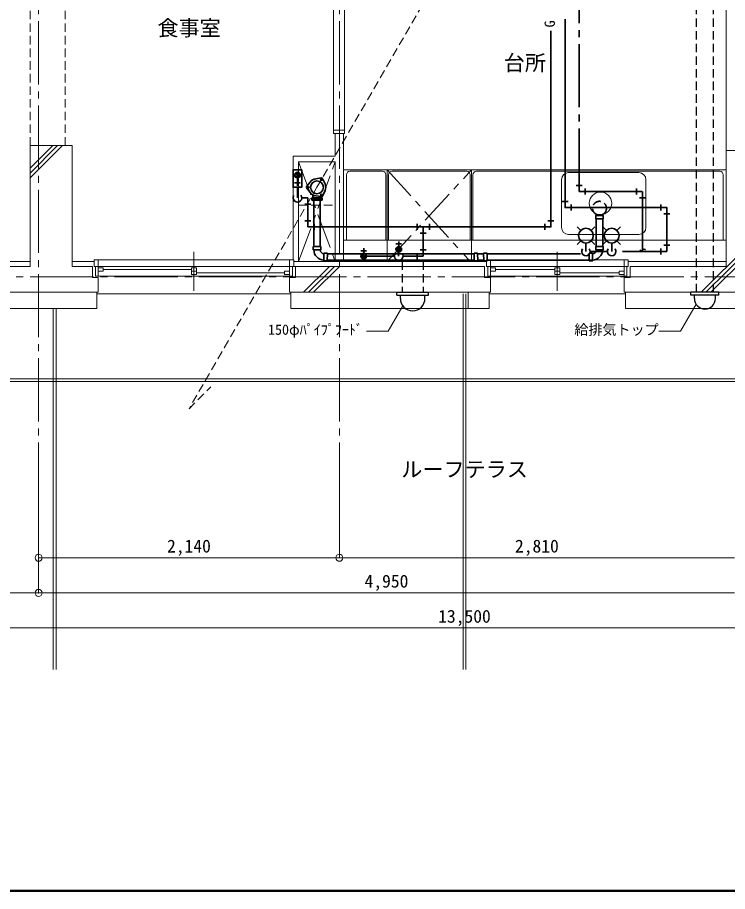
# Model space of a CAD drawing. Units: millimetres at full size, sheet at 1:50. Extents: x -9674 to 9699, y -6794 to 6791.
# Drawn here: x -3182 to 1868, y -6794 to -571 of the extents above; entities that cross this region are included whole.
import ezdxf
from ezdxf.enums import TextEntityAlignment as Align

# ---------------------------------------------------------------- set-up
doc = ezdxf.new("R2010")
doc.units = ezdxf.units.MM
doc.header["$LTSCALE"] = 50
doc.header["$PDMODE"] = 32
doc.header["$PDSIZE"] = 50
for name, pattern in [('CHAIN1', [8, 5, -1, 1, -1]), ('CHAIN2', [12, 9, -1, 1, -1]), ('DASHED1', [1.8, 1.2, -0.6])]:
    doc.linetypes.add(name, pattern=pattern)
for name, color, linetype, lineweight in [('0-0_図面枠', 7, 'Continuous', 9), ('1-0_芯', 134, 'CHAIN2', 9), ('1-1_躯体', 134, 'Continuous', 9), ('1-2_間仕切', 134, 'Continuous', 9), ('1-3_建具', 134, 'Continuous', 9), ('1-5_設備', 134, 'Continuous', 9), ('1-6_ﾊﾞﾙｺﾆｰ・階段', 134, 'Continuous', 9), ('1-7_その他', 134, 'DASHED1', 9), ('1-8_ハッチ', 134, 'Continuous', 9), ('1-B_寸法', 134, 'Continuous', 9), ('1-C_梁', 134, 'DASHED1', 9), ('2-0_芯', 3, 'Continuous', 35), ('2-3_建具', 4, 'Continuous', 35), ('2-7_その他', 2, 'Continuous', 25), ('2-9_金物', 1, 'CHAIN2', 35), ('2-A_文字', 6, 'Continuous', 35), ('2-C', 2, 'DASHED1', 25)]:
    doc.layers.add(name, color=color, linetype=linetype, lineweight=lineweight)
doc.layers.add('1-A_文字', color=134, linetype='Continuous')
doc.styles.add('ＭＳ ゴシック', font='')
doc.styles.get('ＭＳ ゴシック').set_extended_font_data('MS Gothic')

msp = doc.modelspace()

# ---------------------------------------------------------------- linework, layer by layer
at = {"layer": '0-0_図面枠'}
for p, q in [((-9673.92, -6793.93), (9698.92, -6793.93)), ((-9672.16, -6792.16), (9697.16, -6792.16)), ((-9670.4, -6790.4), (9695.4, -6790.4)), ((9693.64, -6788.64), (-9668.64, -6788.64)), ((-9666.87, -6786.88), (9691.87, -6786.88)), ((-9665.11, -6785.11), (9690.11, -6785.11)), ((-9663.35, -6783.35), (9688.35, -6783.35))]:
    msp.add_line(p, q, dxfattribs=at)
at = {"layer": '1-0_芯'}
for p, q in [((-3032.5, 4802.35), (-3032.5, -3667.65)), ((-892.5, 4802.35), (-892.5, -3667.65)), ((-8492.5, -2417.65), (8517.5, -2417.65))]:
    msp.add_line(p, q, dxfattribs=at)
at = {"layer": '1-1_躯体'}
for p, q in [((-3092.5, -1482.65), (-3092.5, -2342.65)), ((-3092.5, -1482.65), (-2792.5, -1482.65)), ((1857.5, -1517.65), (1857.5, -2342.65)), ((1857.5, -1517.65), (2157.5, -1517.65)), ((-6692.5, -2342.65), (-3092.5, -2342.65)), ((-2649.5, -2342.65), (-2649.5, -2422.65)), ((-1205.5, -2342.65), (-1205.5, -2422.65)), ((1174.5, -2342.65), (1857.5, -2342.65)), ((1174.5, -2342.65), (1174.5, -2422.65)), ((-2649.5, -2422.65), (-2607.5, -2422.65)), ((-2607.5, -2422.65), (-2607.5, -2527.65)), ((-1205.5, -2422.65), (-1247.5, -2422.65)), ((-1247.5, -2422.65), (-1247.5, -2527.65)), ((140.5, -2422.65), (182.5, -2422.65)), ((182.5, -2422.65), (182.5, -2527.65)), ((1174.5, -2422.65), (1132.5, -2422.65)), ((1132.5, -2422.65), (1132.5, -2527.65)), ((-6992.5, -2527.65), (-2607.5, -2527.65)), ((-1247.5, -2527.65), (182.5, -2527.65)), ((1132.5, -2527.65), (2802.5, -2527.65))]:
    msp.add_line(p, q, dxfattribs=at)
for points in [[(-2792.5, -1482.65), (-2792.5, -2342.65), (-2649.5, -2342.65)], [(-1262.5, -2342.65), (140.5, -2342.65), (140.5, -2422.65)]]:
    msp.add_lwpolyline(points, dxfattribs=at)
at = {"layer": '1-2_間仕切'}
for p, q in [((1857.5, -1517.65), (1857.5, 52.35)), ((-922.5, -1397.65), (-922.5, -1557.65)), ((-862.5, -1397.65), (-862.5, -2307.65)), ((-1222.5, -1557.65), (-922.5, -1557.65)), ((-1222.5, -2295.65), (-1222.5, -1557.65)), ((-1182.5, -1597.65), (-922.5, -1597.65)), ((-1182.5, -2307.65), (-1182.5, -1597.65)), ((-922.5, -1597.65), (-922.5, -2307.65))]:
    msp.add_line(p, q, dxfattribs=at)
at = {"layer": '1-3_建具'}
for p, q in [((-935, -1372.65), (-935, 27.35)), ((-857, 27.35), (-857, -1372.65)), ((-935, -1372.65), (-857, -1372.65)), ((-935, -1372.65), (-935, -1397.65)), ((-935, -1397.65), (-857, -1397.65)), ((-857, -1372.65), (-857, -1397.65)), ((-1927.5, -2516.13), (-1927.5, -2239.17)), ((657.5, -2516.13), (657.5, -2239.17)), ((-2637.5, -2295.65), (-2637.5, -2342.65)), ((-2637.5, -2295.65), (-2607.5, -2295.65)), ((-2607.5, -2295.65), (-2607.5, -2342.65)), ((-2607.5, -2295.65), (-1247.5, -2295.65)), ((-1247.5, -2295.65), (-1247.5, -2342.65)), ((-1217.5, -2295.65), (-1247.5, -2295.65)), ((-1217.5, -2295.65), (-1217.5, -2342.65)), ((152.5, -2295.65), (152.5, -2342.65)), ((152.5, -2295.65), (182.5, -2295.65)), ((182.5, -2295.65), (182.5, -2342.65)), ((182.5, -2295.65), (1132.5, -2295.65)), ((1132.5, -2295.65), (1132.5, -2342.65)), ((1162.5, -2295.65), (1132.5, -2295.65)), ((1162.5, -2295.65), (1162.5, -2342.65)), ((-2637.5, -2342.65), (-2607.5, -2342.65)), ((-2627.5, -2412.65), (-2627.5, -2342.65)), ((-2607.5, -2342.65), (-2607.5, -2412.65)), ((-2592.5, -2342.65), (-2607.5, -2342.65)), ((-2572.5, -2353.65), (-2607.5, -2353.65)), ((-1262.5, -2342.65), (-2592.5, -2342.65)), ((-2572.5, -2353.65), (-2572.5, -2377.65)), ((-1910, -2353.65), (-1945, -2353.65)), ((-1910, -2401.65), (-1910, -2353.65)), ((-1262.5, -2342.65), (-1247.5, -2342.65)), ((-1247.5, -2342.65), (-1247.5, -2412.65)), ((-1217.5, -2342.65), (-1247.5, -2342.65)), ((-1227.5, -2412.65), (-1227.5, -2342.65)), ((152.5, -2342.65), (182.5, -2342.65)), ((162.5, -2412.65), (162.5, -2342.65)), ((182.5, -2342.65), (182.5, -2412.65)), ((197.5, -2342.65), (182.5, -2342.65)), ((217.5, -2353.65), (182.5, -2353.65)), ((1117.5, -2342.65), (197.5, -2342.65)), ((217.5, -2353.65), (217.5, -2377.65)), ((675, -2353.65), (640, -2353.65)), ((675, -2401.65), (675, -2353.65)), ((1117.5, -2342.65), (1132.5, -2342.65)), ((1132.5, -2342.65), (1132.5, -2412.65)), ((1162.5, -2342.65), (1132.5, -2342.65)), ((1152.5, -2412.65), (1152.5, -2342.65)), ((-2627.5, -2412.65), (-2592.5, -2412.65)), ((-2572.5, -2377.65), (-2607.5, -2377.65)), ((-1262.5, -2412.65), (-2592.5, -2412.65)), ((-1945, -2365.65), (-2572.5, -2365.65)), ((-1910, -2377.65), (-1945, -2377.65)), ((-1910, -2389.65), (-1282.5, -2389.65)), ((-1282.5, -2401.65), (-1282.5, -2377.65)), ((-1282.5, -2377.65), (-1247.5, -2377.65)), ((-1282.5, -2401.65), (-1247.5, -2401.65)), ((-1227.5, -2412.65), (-1262.5, -2412.65)), ((162.5, -2412.65), (197.5, -2412.65)), ((217.5, -2377.65), (182.5, -2377.65)), ((1117.5, -2412.65), (197.5, -2412.65)), ((640, -2365.65), (217.5, -2365.65)), ((675, -2377.65), (640, -2377.65)), ((675, -2389.65), (1097.5, -2389.65)), ((1097.5, -2401.65), (1097.5, -2377.65)), ((1097.5, -2377.65), (1132.5, -2377.65)), ((1097.5, -2401.65), (1132.5, -2401.65)), ((1152.5, -2412.65), (1117.5, -2412.65)), ((-2617.5, -2527.65), (-2617.5, -2642.65)), ((-2617.5, -2537.65), (-1237.5, -2537.65)), ((-1237.5, -2527.65), (-1237.5, -2642.65)), ((172.5, -2527.65), (172.5, -2642.65)), ((172.5, -2537.65), (1142.5, -2537.65)), ((1142.5, -2527.65), (1142.5, -2642.65))]:
    msp.add_line(p, q, dxfattribs=at)
for points in [[(-1910, -2401.65), (-1945, -2401.65), (-1945, -2353.65)], [(675, -2401.65), (640, -2401.65), (640, -2353.65)]]:
    msp.add_lwpolyline(points, dxfattribs=at)
at = {"layer": '1-5_設備'}
for p, q in [((-862.5, -1655.65), (1857.5, -1655.65)), ((-817.5, -1665.65), (-587.5, -1665.65)), ((-552.5, -1655.65), (-552.5, -2307.65)), ((-517.5, -1665.65), (12.5, -1665.65)), ((47.5, -1655.65), (47.5, -2307.65)), ((82.5, -1665.65), (1812.5, -1665.65)), ((1237.5, -1675.65), (737.5, -1675.65)), ((-842.5, -1690.65), (-842.5, -2155.65)), ((-562.5, -1690.65), (-562.5, -2155.65)), ((-542.5, -1690.65), (-542.5, -2155.65)), ((37.5, -1690.65), (37.5, -2155.65)), ((57.5, -1690.65), (57.5, -2155.65)), ((687.5, -2065.65), (687.5, -1725.65)), ((1287.5, -2065.65), (1287.5, -1725.65)), ((1837.5, -1690.65), (1837.5, -2155.65)), ((737.5, -2115.65), (1237.5, -2115.65)), ((-862.5, -2155.65), (1857.5, -2155.65))]:
    msp.add_line(p, q, dxfattribs=at)
at = {"layer": '1-5_設備', "linetype": 'CHAIN1'}
for p, q in [((-552.5, -1655.65), (37.5, -2307.65)), ((-552.5, -2307.65), (47.5, -1655.65))]:
    msp.add_line(p, q, dxfattribs=at)
at = {"layer": '1-5_設備'}
msp.add_circle((964.13, -1894.02), 80, dxfattribs=at)
for centre, radius, start, end in [((-817.5, -1690.65), 25, 90, 180), ((-587.5, -1690.65), 25, 0, 90), ((-517.5, -1690.65), 25, 90, 180), ((12.5, -1690.65), 25, 0, 90), ((82.5, -1690.65), 25, 90, 180), ((737.5, -1725.65), 50, 90, 180), ((1237.5, -1725.65), 50, 0, 90), ((1812.5, -1690.65), 25, 0, 90), ((737.5, -2065.65), 50, 180, 270), ((1237.5, -2065.65), 50, 270, 0)]:
    msp.add_arc(centre, radius, start, end, dxfattribs=at)
at = {"layer": '1-6_ﾊﾞﾙｺﾆｰ・階段'}
for p, q in [((-12.5, -2537.65), (-12.5, -5213.28)), ((7.5, -2537.65), (7.5, -5213.28)), ((22.5, -2527.65), (22.5, -2642.65)), ((-7987.5, -2642.65), (-2617.5, -2642.65)), ((-2928.5, -2642.65), (-2928.5, -5213.28)), ((-2908.5, -2642.65), (-2908.5, -5213.28)), ((-1237.5, -2642.65), (172.5, -2642.65)), ((1142.5, -2642.65), (2792.5, -2642.65)), ((-6242.5, -3142.65), (4889.5, -3142.65)), ((-6242.5, -3162.65), (4889.5, -3162.65))]:
    msp.add_line(p, q, dxfattribs=at)
at = {"layer": '1-7_その他', "linetype": 'CHAIN1'}
for p, q in [((-1182.5, -2307.65), (-922.5, -1597.65)), ((-1182.5, -1597.65), (-922.5, -2307.65))]:
    msp.add_line(p, q, dxfattribs=at)
at = {"layer": '1-8_ハッチ'}
for p, q in [((-3092.5, -1713.64), (-2861.51, -1482.65)), ((-3092.5, -1678.29), (-2896.87, -1482.65)), ((-3092.5, -1642.93), (-2932.22, -1482.65)), ((1679.63, -2527.65), (2157.5, -2049.79)), ((1714.99, -2527.65), (2157.5, -2085.14)), ((1750.34, -2527.65), (2157.5, -2120.5)), ((-6657.5, -2307.65), (-3092.5, -2307.65)), ((-2792.5, -2307.65), (-2637.5, -2307.65)), ((-1217.5, -2307.65), (152.5, -2307.65)), ((-1148.79, -2527.65), (-963.79, -2342.65)), ((-1113.44, -2527.65), (-928.44, -2342.65)), ((-1078.08, -2527.65), (-893.08, -2342.65)), ((1162.5, -2307.65), (1857.5, -2307.65))]:
    msp.add_line(p, q, dxfattribs=at)
at = {"layer": '1-B_寸法'}
for p, q in [((-3032.5, -4667.65), (-3032.5, -3667.65)), ((-892.5, -4417.65), (-892.5, -3667.65)), ((-3032.5, -4417.65), (-892.5, -4417.65)), ((-892.5, -4417.65), (1917.5, -4417.65)), ((-6752.5, -4667.65), (-3032.5, -4667.65)), ((-3032.5, -4667.65), (1917.5, -4667.65)), ((-6752.5, -4917.65), (6747.5, -4917.65))]:
    msp.add_line(p, q, dxfattribs=at)
for p in [(-3032.5, -4417.65), (-892.5, -4417.65), (-3032.5, -4667.65)]:
    msp.add_point(p, dxfattribs=at)
at = {"layer": '1-C_梁'}
for p, q in [((-3092.5, -1482.65), (-3092.5, 952.35)), ((-2842.5, -1482.65), (-2842.5, 952.35)), ((-1182.5, -1907.65), (-922.5, -1907.65))]:
    msp.add_line(p, q, dxfattribs=at)
at = {"layer": '2-0_芯'}
for p, q in [((-1124.82, -1772.67), (-1101.5, -1742.25)), ((-1022.35, -1713.51), (-1060.36, -1718.5)), ((-1009.71, -1720.82), (-995.03, -1756.22)), ((-1124.82, -1787.27), (-1101.5, -1817.69)), ((-1009.71, -1839.13), (-995.03, -1803.73)), ((-1052.13, -1854.97), (-1088.63, -1854.97)), ((-1088.63, -1854.97), (-1088.63, -1861.97)), ((-1088.63, -1861.97), (-1052.13, -1861.97)), ((-1052.13, -1864.97), (-1088.63, -1864.97)), ((-1088.63, -1864.97), (-1088.63, -1871.87)), ((-1082.63, -1839.73), (-1068.82, -1839.73)), ((-1082.63, -1839.73), (-1082.63, -1854.97)), ((-1077.63, -1839.73), (-1077.63, -1836.59)), ((-1060.36, -1841.45), (-1022.35, -1846.43)), ((-1015.63, -1854.97), (-1052.13, -1854.97)), ((-1015.63, -1861.97), (-1052.13, -1861.97)), ((-1052.13, -1864.97), (-1015.63, -1864.97)), ((-1021.63, -1847.35), (-1021.63, -1854.97)), ((-1015.63, -1854.97), (-1015.63, -1861.97)), ((-1015.63, -1864.97), (-1015.63, -1871.87)), ((-1052.13, -1871.87), (-1088.63, -1871.87)), ((-1075.2, -2201.11), (-1075.2, -1871.87)), ((-1052.13, -1871.87), (-1015.63, -1871.87)), ((-1029.38, -2201.11), (-1029.38, -1871.87)), ((930.85, -1979.53), (984.15, -1979.53)), ((930.85, -1979.53), (930.85, -2004.03)), ((934.8, -1979.53), (934.8, -1972.87)), ((980.2, -1979.53), (980.2, -1972.87)), ((984.15, -1979.53), (984.15, -2004.03)), ((930.85, -2004.03), (984.15, -2004.03)), ((930.85, -2004.03), (984.15, -2004.03)), ((934.59, -2197.96), (934.59, -2004.03)), ((980.41, -2197.96), (980.41, -2004.03)), ((-1078.94, -2201.11), (-1025.64, -2201.11)), ((-1078.94, -2201.11), (-1025.64, -2201.11)), ((-1078.94, -2225.61), (-1078.94, -2201.11)), ((-1078.94, -2225.61), (-1078.94, -2201.11)), ((-1078.94, -2225.61), (-1025.64, -2225.61)), ((-1078.94, -2225.61), (-1025.64, -2225.61)), ((-1025.64, -2225.61), (-1025.64, -2201.11)), ((-1025.64, -2225.61), (-1025.64, -2201.11)), ((984.15, -2201.11), (930.85, -2201.11)), ((984.15, -2201.11), (930.85, -2201.11)), ((930.85, -2225.61), (930.85, -2201.11)), ((930.85, -2225.61), (930.85, -2201.11)), ((984.15, -2225.61), (930.85, -2225.61)), ((984.15, -2225.61), (930.85, -2225.61)), ((984.15, -2225.61), (984.15, -2201.11)), ((984.15, -2225.61), (984.15, -2201.11)), ((-1002.26, -2249.47), (-1003.35, -2302.76)), ((-1002.26, -2249.47), (-977.77, -2249.97)), ((-1002.26, -2249.47), (-977.77, -2249.97)), ((-977.77, -2249.97), (-978.85, -2303.26)), ((-977.77, -2249.97), (-978.85, -2303.26)), ((66.65, -2298.57), (-978.77, -2299.13)), ((65.74, -2253.7), (-977.84, -2253.7)), ((90.16, -2249.47), (65.66, -2249.97)), ((90.16, -2249.47), (65.66, -2249.97)), ((65.66, -2249.97), (66.75, -2303.26)), ((65.66, -2249.97), (66.75, -2303.26)), ((90.16, -2249.47), (91.24, -2302.76)), ((132.95, -2253.7), (90.25, -2253.7)), ((133.86, -2298.53), (91.16, -2298.56)), ((157.37, -2249.47), (132.87, -2249.97)), ((157.37, -2249.47), (132.87, -2249.97)), ((132.87, -2249.97), (133.96, -2303.26)), ((132.87, -2249.97), (133.96, -2303.26)), ((157.37, -2249.47), (158.45, -2302.76)), ((822.19, -2253.7), (157.45, -2253.7)), ((883.96, -2298.13), (158.37, -2298.52)), ((907.47, -2249.47), (882.97, -2249.97)), ((882.97, -2249.97), (884.06, -2303.26)), ((883.43, -2272.56), (884.06, -2303.26)), ((907.47, -2249.47), (897.92, -2249.66)), ((907.47, -2249.47), (908.55, -2302.76)), ((-1003.35, -2302.76), (-978.85, -2303.26)), ((91.24, -2302.76), (66.75, -2303.26)), ((158.45, -2302.76), (133.96, -2303.26)), ((908.55, -2302.76), (884.06, -2303.26))]:
    msp.add_line(p, q, dxfattribs=at)
for points in [[(-1002.26, -2249.47), (-1003.35, -2302.76), (-978.85, -2303.26)], [(90.16, -2249.47), (91.24, -2302.76), (66.75, -2303.26)], [(157.37, -2249.47), (158.45, -2302.76), (133.96, -2303.26)], [(907.47, -2249.47), (908.55, -2302.76), (884.06, -2303.26)]]:
    msp.add_lwpolyline(points, dxfattribs=at)
for centre, radius in [((-1052.29, -1779.97), 46), ((-1020.79, -1725.41), 6), ((-1115.29, -1779.97), 6), ((-1020.79, -1834.53), 6)]:
    msp.add_circle(centre, radius, dxfattribs=at)
at = {"layer": '2-0_芯', "linetype": 'DASHED1'}
msp.add_circle((957.5, -1929.02), 49.37, dxfattribs=at)
at = {"layer": '2-0_芯'}
for centre, radius, start, end in [((-1052.29, -1779.97), 62, 97.472, 142.528), ((-1020.79, -1725.41), 12, 22.528, 97.472), ((-1115.29, -1779.97), 12, 142.528, 217.472), ((-1052.29, -1779.97), 62, 337.472, 22.528), ((-1052.29, -1779.97), 62, 217.472, 262.528), ((-1020.79, -1834.53), 12, 262.528, 337.472), ((-999.22, -2223.11), 75.77, 181.891, 266.943), ((-999.22, -2223.11), 30.37, 184.722, 264.111), ((904.43, -2223.11), 30.37, 275.89349, 355.278), ((904.43, -2223.11), 75.77, 273.0593, 358.109), ((87.12, -2223.11), 30.37, 275.889, 275.89349), ((154.33, -2223.11), 30.37, 275.889, 275.89349), ((904.43, -2223.11), 30.37, 275.889, 275.89349)]:
    msp.add_arc(centre, radius, start, end, dxfattribs=at)
at = {"layer": '2-3_建具'}
for p, q in [((-1203.47, -1676.64), (-1175.42, -1704.69)), ((-1196.36, -1673.14), (-1171.91, -1697.59)), ((-1185.61, -1673.29), (-1172.06, -1686.83)), ((-1211.12, -1690.2), (-1188.97, -1712.34)), ((-1208.45, -1682.26), (-1181.04, -1709.67)), ((-1206.43, -1705.49), (-1204.27, -1707.66)), ((-1191.25, -1768.86), (-1191.25, -1712.47)), ((-1211.25, -1748.86), (-1171.25, -1748.86)), ((-1191.25, -1780.12), (-1191.25, -1855.77)), ((-1160.91, -1855.77), (-1116.37, -1855.77)), ((-1116.37, -1855.77), (-1116.37, -2061.88)), ((-1137.97, -1900.06), (-1094.77, -1900.06)), ((-1094.77, -2017.58), (-1137.97, -2017.58)), ((-1072.07, -2040.28), (-1072.07, -2083.48)), ((-340.45, -2083.48), (-340.45, -2040.28)), ((-251.86, -2083.48), (-251.86, -2040.28)), ((567.81, -2040.28), (567.81, -2083.48)), ((590.5, -2017.58), (633.7, -2017.58)), ((-274.55, -2106.17), (-317.75, -2106.17)), ((-296.15, -2061.88), (-296.15, -2269.66)), ((-470.51, -2165.18), (-470.51, -2201.56)), ((-699.59, -2231.47), (-739.59, -2231.47)), ((-719.59, -2213.27), (-719.59, -2249.66)), ((-450.51, -2183.37), (-490.51, -2183.37)), ((-465.4, -2240.9), (-489.85, -2216.45)), ((-476.16, -2240.75), (-489.7, -2227.21)), ((-458.3, -2237.4), (-486.35, -2209.35)), ((-453.32, -2231.77), (-480.72, -2204.36)), ((-450.64, -2223.84), (-472.79, -2201.69)), ((-455.33, -2208.55), (-457.5, -2206.38)), ((-317.75, -2225.37), (-274.55, -2225.37)), ((-714.48, -2289), (-738.92, -2264.55)), ((-725.23, -2288.85), (-738.77, -2275.31)), ((-707.37, -2285.5), (-735.42, -2257.44)), ((-702.39, -2279.87), (-729.8, -2252.46)), ((-699.72, -2271.94), (-721.86, -2249.79)), ((-704.4, -2256.64), (-706.57, -2254.48)), ((-500.85, -2269.66), (-699.59, -2269.66)), ((-472.79, -2241.43), (-472.79, -2269.66)), ((-440.17, -2269.66), (-296.15, -2269.66)), ((-340.45, -2291.26), (-340.45, -2248.06))]:
    msp.add_line(p, q, dxfattribs=at)
msp.add_lwpolyline([(-1116.37, -2061.88), (612.1, -2061.88), (612.1, -666.73)], dxfattribs=at)
msp.add_lwpolyline([(-1160, -1655.12), (-1222.5, -1655.12), (-1222.5, -1780.12), (-1160, -1780.12)], close=True, dxfattribs=at)
for centre in [(-1191.25, -1692.47), (-470.51, -2221.56), (-719.59, -2269.66)]:
    msp.add_circle(centre, 20, dxfattribs=at)
for centre in [(-1191.25, -1855.77), (-470.51, -2269.66)]:
    msp.add_arc(centre, 30.34, 145.151, 39.51, dxfattribs=at)
at = {"layer": '2-7_その他'}
for p, q in [((-484.23, -2527.65), (-259.23, -2527.65)), ((-484.23, -2547.65), (-484.23, -2527.65)), ((-484.23, -2547.65), (-259.23, -2547.65)), ((-471.73, -2547.65), (-271.73, -2547.65)), ((-459.1, -2571.65), (-459.1, -2547.65)), ((-284.1, -2571.65), (-284.1, -2547.65)), ((-259.23, -2547.65), (-259.23, -2527.65)), ((1607.5, -2547.65), (1607.5, -2527.65)), ((1807.24, -2527.65), (1607.5, -2527.65)), ((1807.5, -2547.65), (1607.5, -2547.65)), ((1782.37, -2547.65), (1632.37, -2547.65)), ((1632.37, -2571.65), (1632.37, -2547.65)), ((1782.37, -2571.65), (1782.37, -2547.65)), ((1807.5, -2547.65), (1807.5, -2527.65))]:
    msp.add_line(p, q, dxfattribs=at)
at = {"layer": '2-7_その他', "color": 7, "lineweight": 9}
for p, q in [((1644.51, -2611.39), (1533.79, -2803.17)), ((-441.89, -2623.76), (-545.47, -2803.17)), ((-700.07, -2803.17), (-545.47, -2803.17)), ((1379.19, -2803.17), (1533.79, -2803.17))]:
    msp.add_line(p, q, dxfattribs=at)
at = {"layer": '2-7_その他'}
for centre, radius in [((-371.6, -2571.65), 87.5), ((1707.37, -2571.65), 75)]:
    msp.add_arc(centre, radius, 180, 0, dxfattribs=at)
at = {"layer": '2-9_金物'}
for p, q in [((812.1, -1810.47), (812.1, 1850.94)), ((833.7, -1766.18), (790.5, -1766.18)), ((856.4, -1832.07), (856.4, -1788.87)), ((1219.92, -1788.87), (1219.92, -1832.07)), ((812.1, -1810.47), (1264.22, -1810.47)), ((1242.62, -1854.77), (1285.82, -1854.77)), ((1264.22, -2226.01), (1264.22, -1810.47)), ((1013.96, -2236.42), (891.17, -2236.42))]:
    msp.add_line(p, q, dxfattribs=at)
at = {"layer": '2-9_金物', "linetype": 'Continuous'}
for p, q in [((823.67, -2086.87), (798.45, -2061.65)), ((897.99, -2086.87), (923.21, -2061.65)), ((823.67, -2161.19), (798.45, -2186.41)), ((860.83, -2176.58), (860.83, -2236.42)), ((897.99, -2161.19), (923.21, -2186.41))]:
    msp.add_line(p, q, dxfattribs=at)
msp.add_circle((860.83, -2124.03), 52.55, dxfattribs=at)
for centre, radius, start, end in [((860.83, -2236.42), 30.34, 145.151, 39.51), ((1254.22, -2219.94), 11.7, 211.23674, 328.76326), ((1274.22, -2232.07), 11.7, 31.23674, 148.76326)]:
    msp.add_arc(centre, radius, start, end, dxfattribs=at)
at = {"layer": '2-A_文字'}
for p, q in [((733.7, -1880.01), (690.5, -1880.01)), ((756.4, -1945.9), (756.4, -1902.7)), ((1392.7, -1902.7), (1392.7, -1945.9)), ((1415.4, -1968.6), (1458.6, -1968.6)), ((1007.14, -2086.87), (981.92, -2061.65)), ((1081.45, -2086.87), (1106.67, -2061.65)), ((1007.14, -2161.19), (981.92, -2186.41)), ((1044.3, -2176.58), (1044.3, -2236.42)), ((1081.45, -2161.19), (1106.67, -2186.41)), ((1120.44, -2236.42), (1437, -2236.42)), ((1392.7, -2214.82), (1392.7, -2258.02)), ((1458.6, -2192.12), (1415.4, -2192.12))]:
    msp.add_line(p, q, dxfattribs=at)
msp.add_lwpolyline([(712.1, -583.64), (712.1, -1924.3), (1437, -1924.3), (1437, -2237.25)], dxfattribs=at)
msp.add_circle((1044.3, -2124.03), 52.55, dxfattribs=at)
msp.add_arc((1044.3, -2236.42), 30.34, 145.151, 39.51, dxfattribs=at)
at = {"layer": '2-C'}
for p, q in [((1647.5, -2527.65), (1647.5, 1395.99)), ((1767.5, -2527.65), (1767.5, 1395.99)), ((-446.6, -2307.65), (-446.6, -2527.65)), ((-296.6, -2307.65), (-296.6, -2527.65))]:
    msp.add_line(p, q, dxfattribs=at)
at = {"layer": '2-C', "color": 7, "lineweight": 9}
for p, q in [((-1052.29, -1779.97), (-142.25, -203.74)), ((-1052.29, -1779.97), (-1962.33, -3356.21)), ((-1962.33, -3356.21), (-1806.57, -3200.45))]:
    msp.add_line(p, q, dxfattribs=at)

# ---------------------------------------------------------------- texts
at = {"layer": '1-A_文字', "style": 'ＭＳ ゴシック'}
for s, p in [('食事室', (-2186.69, -734.07)), ('台所', (276.37, -981.94)), ('ルーフテラス', (-452.5, -3875.71))]:
    msp.add_text(s, height=110, dxfattribs=at).set_placement(p, align=Align.BOTTOM_LEFT)
at = {"layer": '1-B_寸法', "style": 'ＭＳ ゴシック'}
for s, p in [('2,140', (-2118.75, -4407.65)), ('2,810', (356.25, -4407.65)), ('4,950', (-713.75, -4657.65)), ('13,500', (-190, -4907.65))]:
    msp.add_text(s, height=91.64, dxfattribs=at).set_placement(p, align=Align.BOTTOM_LEFT)
at = {"layer": '2-3_建具', "color": 7, "style": 'ＭＳ ゴシック'}
msp.add_text('G', height=73.31, rotation=90, dxfattribs=at).set_placement((662.1, -641.73), align=Align.BOTTOM_LEFT)
at = {"layer": '2-7_その他', "color": 7, "style": 'ＭＳ ゴシック'}
for s, p in [('150φﾊﾟｲﾌﾟﾌｰﾄﾞ', (-1400.69, -2852.11)), ('給排気トップ', (778.56, -2852.11))]:
    msp.add_text(s, height=73.31, dxfattribs=at).set_placement(p, align=Align.BOTTOM_LEFT)

doc.saveas('drawing.dxf')
